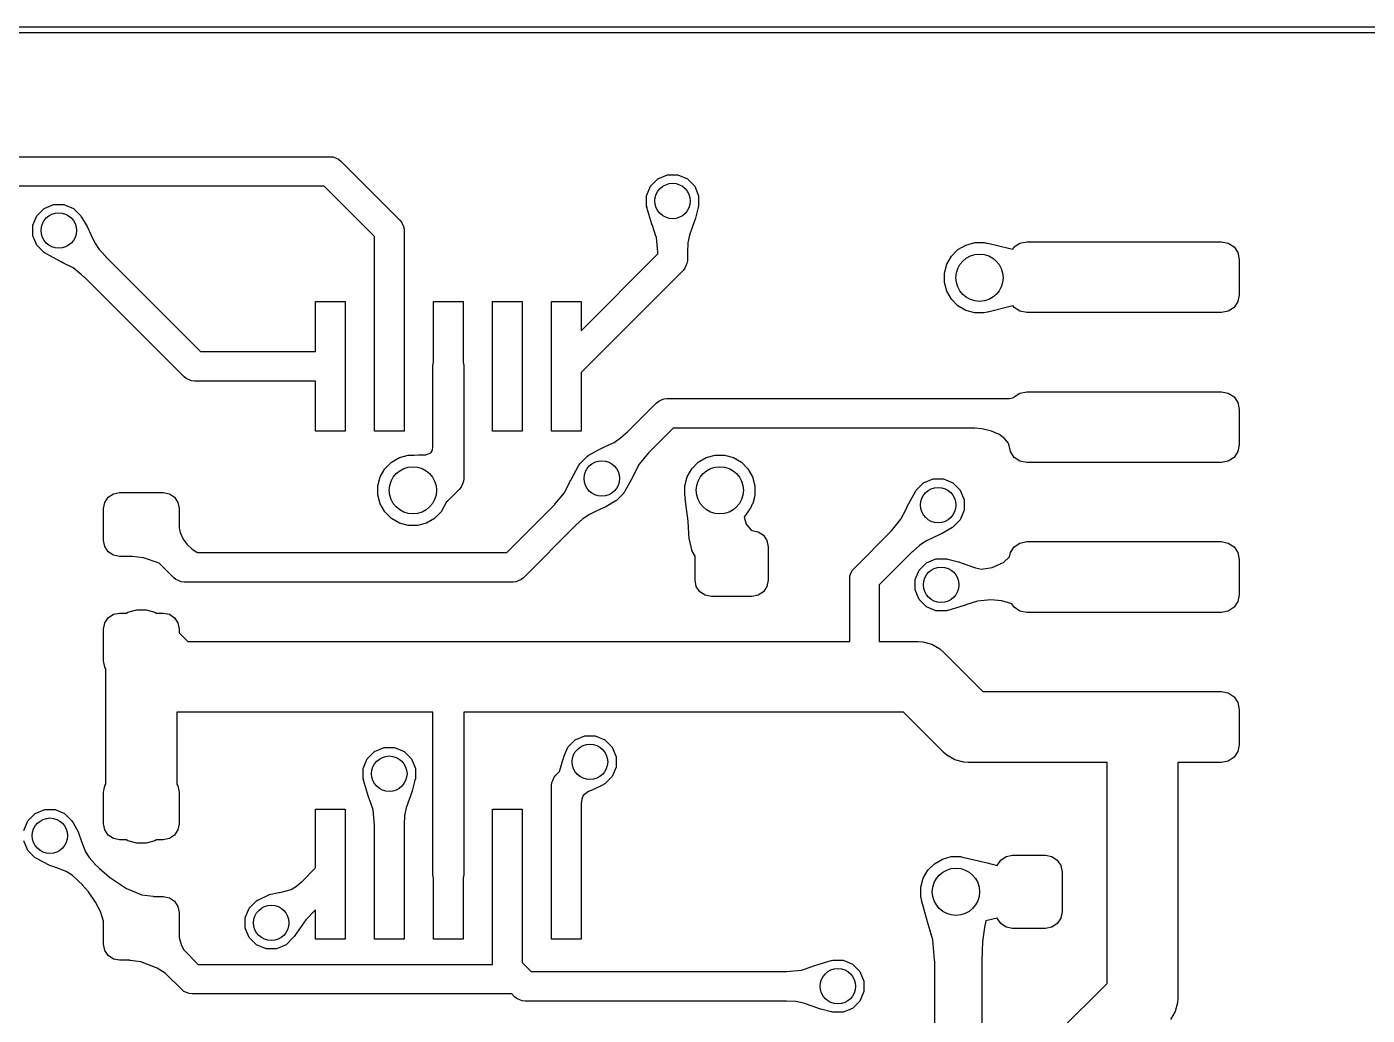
# Model space of a CAD drawing. Extents: x 89 to 178, y -115 to -57.
# Drawn here: x 127.03 to 138.38, y -65.35 to -56.97 of the extents above; entities that cross this region are included whole.
import ezdxf

# ---------------------------------------------------------------- set-up
doc = ezdxf.new("R2010")
doc.units = 0
doc.layers.add('BLACK', color=7, linetype='CONTINUOUS')

msp = doc.modelspace()

# ---------------------------------------------------------------- linework, layer by layer
at = {"layer": 'BLACK', "linetype": 'CONTINUOUS'}
for p, q in [((97.5, -56.975), (169.5, -56.975)), ((169.47582, -57.025), (97.524182, -57.025)), ((99.612667, -58.075), (129.6, -58.075)), ((129.6, -58.075), (129.624386, -58.077402)), ((129.624386, -58.077402), (129.624387, -58.077402)), ((129.624387, -58.077402), (129.629024, -58.079323)), ((129.629024, -58.079323), (129.669446, -58.096066)), ((129.669446, -58.096066), (129.669451, -58.096071)), ((129.669451, -58.096071), (129.688388, -58.111612)), ((129.688388, -58.111612), (130.188389, -58.611612)), ((132.374997, -58.262919), (132.456105, -58.229323)), ((132.456105, -58.229323), (132.543895, -58.229323)), ((132.543895, -58.229323), (132.625003, -58.262919)), ((129.548224, -58.325), (99.613449, -58.325)), ((129.975, -58.751776), (129.548224, -58.325)), ((132.279323, -58.406105), (132.312919, -58.324997)), ((132.312919, -58.324997), (132.374997, -58.262919)), ((132.625003, -58.262919), (132.687081, -58.324997)), ((132.687081, -58.324997), (132.720677, -58.406105)), ((132.279323, -58.493895), (132.279323, -58.406105)), ((132.720677, -58.406105), (132.720677, -58.493895)), ((127.079325, -58.656105), (127.112921, -58.574997)), ((127.112921, -58.574997), (127.174999, -58.512919)), ((127.174999, -58.512919), (127.256107, -58.479323)), ((127.256107, -58.479323), (127.343897, -58.479323)), ((127.343897, -58.479323), (127.425005, -58.512919)), ((127.425005, -58.512919), (127.487083, -58.574997)), ((127.487083, -58.574997), (127.490575, -58.583428)), ((127.490575, -58.583428), (127.493034, -58.585087)), ((127.493034, -58.585087), (127.493348, -58.585588)), ((127.493348, -58.585588), (127.54057, -58.665414)), ((132.283185, -58.50322), (132.279323, -58.493895)), ((132.282869, -58.506093), (132.283185, -58.50322)), ((132.323466, -58.645729), (132.282869, -58.506093)), ((132.717618, -58.505814), (132.694563, -58.595653)), ((132.720677, -58.493895), (132.717184, -58.502327)), ((132.717184, -58.502327), (132.71775, -58.505238)), ((132.71775, -58.505238), (132.717618, -58.505814)), ((127.079325, -58.743895), (127.079325, -58.656105)), ((127.54057, -58.665414), (127.541137, -58.666498)), ((127.541137, -58.666498), (127.572468, -58.734884)), ((130.188389, -58.611612), (130.203934, -58.630554)), ((130.203934, -58.630554), (130.219164, -58.667324)), ((130.219164, -58.667324), (130.222598, -58.675614)), ((130.222598, -58.675614), (130.225, -58.7)), ((130.225, -58.7), (130.225, -59.3)), ((132.32383, -58.646789), (132.323466, -58.645729)), ((132.331993, -58.667303), (132.32383, -58.646789)), ((132.331999, -58.667323), (132.331993, -58.667303)), ((132.332005, -58.667337), (132.331999, -58.667323)), ((132.356404, -58.740254), (132.332005, -58.667337)), ((132.667997, -58.667324), (132.642059, -58.740241)), ((132.694197, -58.596821), (132.667997, -58.667324)), ((132.694563, -58.595653), (132.694197, -58.596821)), ((127.112921, -58.825003), (127.079325, -58.743895)), ((127.572468, -58.734884), (127.605686, -58.804785)), ((127.605686, -58.804785), (127.605691, -58.804792)), ((127.605691, -58.804792), (127.642894, -58.859564)), ((129.975, -59.3), (129.975, -58.751776)), ((132.362466, -58.758371), (132.356404, -58.740254)), ((132.373987, -58.884576), (132.362466, -58.758371)), ((132.629632, -58.80529), (132.625569, -58.884576)), ((132.642055, -58.740254), (132.629632, -58.80529)), ((132.642059, -58.740241), (132.642055, -58.740254)), ((134.985195, -58.822836), (135.060842, -58.802567)), ((135.060842, -58.802567), (135.139158, -58.802567)), ((135.139158, -58.802567), (135.164873, -58.809457)), ((135.164873, -58.809457), (135.169916, -58.808471)), ((135.169916, -58.808471), (135.170249, -58.808544)), ((135.170249, -58.808544), (135.356388, -58.852699)), ((135.393934, -58.838934), (135.442597, -58.806418)), ((135.442597, -58.806418), (135.5, -58.795)), ((135.5, -58.795), (137.15, -58.795)), ((137.15, -58.795), (137.207403, -58.806418)), ((137.207403, -58.806418), (137.256066, -58.838934)), ((127.174999, -58.887081), (127.112921, -58.825003)), ((127.184325, -58.890944), (127.174999, -58.887081)), ((127.186132, -58.893198), (127.184325, -58.890944)), ((127.313579, -58.963231), (127.186132, -58.893198)), ((127.642894, -58.859564), (127.642896, -58.859566)), ((127.642896, -58.859566), (127.642898, -58.859569)), ((127.642898, -58.859569), (127.666942, -58.88621)), ((127.666942, -58.88621), (127.696083, -58.9185)), ((127.696083, -58.9185), (127.696526, -58.919748)), ((127.696526, -58.919748), (128.501779, -59.725)), ((131.725, -59.548224), (132.375, -58.898224)), ((132.374029, -58.885041), (132.373987, -58.884576)), ((132.375, -58.887112), (132.374029, -58.885041)), ((132.375, -58.898224), (132.375, -58.887112)), ((132.625569, -58.884576), (132.625, -58.885772)), ((132.625, -58.885772), (132.625, -58.95)), ((134.822836, -58.985195), (134.861994, -58.917372)), ((134.861994, -58.917372), (134.917372, -58.861994)), ((134.917372, -58.861994), (134.985195, -58.822836)), ((135.356388, -58.852699), (135.380729, -58.858696)), ((135.380729, -58.858696), (135.393934, -58.838934)), ((137.256066, -58.838934), (137.288582, -58.887597)), ((137.288582, -58.887597), (137.3, -58.945)), ((127.314586, -58.963723), (127.313579, -58.963231)), ((127.32036, -58.966209), (127.314586, -58.963723)), ((127.334859, -58.972454), (127.32036, -58.966209)), ((127.334867, -58.972458), (127.334859, -58.972454)), ((127.420798, -59.0153), (127.334867, -58.972458)), ((127.420799, -59.015301), (127.420798, -59.0153)), ((127.420801, -59.015302), (127.420799, -59.015301)), ((127.490214, -59.073102), (127.420801, -59.015302)), ((132.588388, -59.038388), (131.725, -59.901776)), ((132.603933, -59.019447), (132.588388, -59.038388)), ((132.603934, -59.019446), (132.603933, -59.019447)), ((132.618121, -58.985195), (132.603934, -59.019446)), ((132.622598, -58.974387), (132.618121, -58.985195)), ((132.625, -58.95), (132.622598, -58.974386)), ((132.622598, -58.974386), (132.622598, -58.974387)), ((134.802567, -59.060842), (134.822836, -58.985195)), ((137.3, -58.945), (137.3, -59.245)), ((127.518546, -59.096694), (127.490214, -59.073102)), ((127.520698, -59.097472), (127.518546, -59.096694)), ((128.361614, -59.938389), (127.520698, -59.097472)), ((134.802567, -59.139158), (134.802567, -59.060842)), ((134.822836, -59.214805), (134.802567, -59.139158)), ((134.861994, -59.282628), (134.822836, -59.214805)), ((137.3, -59.245), (137.288582, -59.302403)), ((129.475, -59.725), (129.475, -59.3)), ((129.475, -59.3), (129.725, -59.3)), ((129.725, -59.3), (129.725, -60.4)), ((129.975, -60.4), (129.975, -59.3)), ((130.225, -59.3), (130.225, -60.4)), ((130.475, -59.817173), (130.475, -59.3)), ((130.475, -59.3), (130.725, -59.3)), ((130.725, -59.3), (130.725, -59.817173)), ((130.975, -60.4), (130.975, -59.3)), ((130.975, -59.3), (131.225, -59.3)), ((131.225, -59.3), (131.225, -60.4)), ((131.475, -60.4), (131.475, -59.3)), ((131.475, -59.3), (131.725, -59.3)), ((131.725, -59.3), (131.725, -59.548224)), ((134.917372, -59.338006), (134.861994, -59.282628)), ((134.985195, -59.377164), (134.917372, -59.338006)), ((135.060842, -59.397433), (134.985195, -59.377164)), ((135.36968, -59.340666), (135.170435, -59.391214)), ((135.384495, -59.33694), (135.369679, -59.340665)), ((135.369679, -59.340665), (135.36968, -59.340666)), ((135.393934, -59.351066), (135.384495, -59.33694)), ((135.442597, -59.383582), (135.393934, -59.351066)), ((135.5, -59.395), (135.442597, -59.383582)), ((137.207403, -59.383582), (137.15, -59.395)), ((137.256066, -59.351066), (137.207403, -59.383582)), ((137.288582, -59.302403), (137.256066, -59.351066)), ((135.139158, -59.397433), (135.060842, -59.397433)), ((135.165203, -59.390454), (135.139158, -59.397433)), ((135.170435, -59.391214), (135.165203, -59.390454)), ((137.15, -59.395), (135.5, -59.395)), ((128.501779, -59.725), (129.475, -59.725)), ((130.469444, -59.85), (130.471953, -59.82453)), ((130.471953, -59.82453), (130.475, -59.817173)), ((130.725, -59.817173), (130.728047, -59.82453)), ((130.728047, -59.82453), (130.730556, -59.85)), ((128.380555, -59.953933), (128.361614, -59.938389)), ((130.469444, -60.530836), (130.469444, -59.85)), ((130.730556, -59.85), (130.730556, -60.8)), ((131.725, -59.901776), (131.725, -60.4)), ((128.380556, -59.953934), (128.380555, -59.953933)), ((128.425616, -59.972598), (128.380556, -59.953934)), ((128.450002, -59.975), (128.425616, -59.972598)), ((129.475, -59.975), (128.450002, -59.975)), ((129.475, -60.4), (129.475, -59.975)), ((135.442597, -60.076418), (135.5, -60.065)), ((135.5, -60.065), (137.15, -60.065)), ((137.15, -60.065), (137.207403, -60.076418)), ((132.119751, -60.403473), (132.363613, -60.159612)), ((132.363613, -60.159612), (132.382555, -60.144067)), ((132.382555, -60.144067), (132.382556, -60.144066)), ((132.382556, -60.144066), (132.411059, -60.13226)), ((132.411059, -60.13226), (132.427615, -60.125402)), ((132.427615, -60.125402), (132.427616, -60.125402)), ((132.427616, -60.125402), (132.452002, -60.123)), ((132.452002, -60.123), (135.352868, -60.123)), ((135.352868, -60.123), (135.36771, -60.119665)), ((135.36771, -60.119665), (135.390128, -60.114628)), ((135.390128, -60.114628), (135.393934, -60.108934)), ((135.393934, -60.108934), (135.442597, -60.076418)), ((137.207403, -60.076418), (137.256066, -60.108934)), ((137.256066, -60.108934), (137.288582, -60.157597)), ((137.288582, -60.157597), (137.3, -60.215)), ((137.3, -60.215), (137.3, -60.515)), ((129.725, -60.4), (129.475, -60.4)), ((130.225, -60.4), (129.975, -60.4)), ((131.225, -60.4), (130.975, -60.4)), ((131.725, -60.4), (131.475, -60.4)), ((132.05957, -60.457104), (132.118501, -60.403918)), ((132.118501, -60.403918), (132.119751, -60.403473)), ((132.503779, -60.373), (132.297473, -60.579305)), ((135.059029, -60.373), (132.503779, -60.373)), ((135.060743, -60.373881), (135.059029, -60.373)), ((135.119674, -60.378719), (135.060743, -60.373881)), ((135.119675, -60.378719), (135.119674, -60.378719)), ((135.11968, -60.37872), (135.119675, -60.378719)), ((135.202628, -60.39876), (135.11968, -60.37872)), ((135.247936, -60.418712), (135.202628, -60.39876)), ((131.934859, -60.527546), (132.004787, -60.494316)), ((132.004787, -60.494316), (132.05957, -60.457104)), ((135.262128, -60.424962), (135.247936, -60.418712)), ((135.262129, -60.424963), (135.262128, -60.424962)), ((135.262132, -60.424964), (135.262129, -60.424963)), ((135.262133, -60.424965), (135.262132, -60.424964)), ((135.262135, -60.424966), (135.262133, -60.424965)), ((135.3134, -60.462819), (135.262135, -60.424966)), ((135.313401, -60.46282), (135.3134, -60.462819)), ((135.313403, -60.462822), (135.313401, -60.46282)), ((135.341266, -60.497714), (135.313403, -60.462822)), ((135.341268, -60.497717), (135.341266, -60.497714)), ((135.351133, -60.5207), (135.341268, -60.497717)), ((137.3, -60.515), (137.288582, -60.572403)), ((130.117372, -60.661994), (130.185195, -60.622836)), ((130.185195, -60.622836), (130.260842, -60.602567)), ((130.260842, -60.602567), (130.309427, -60.602567)), ((130.309427, -60.602567), (130.350454, -60.600637)), ((130.350454, -60.600637), (130.350881, -60.600625)), ((130.350881, -60.600625), (130.40904, -60.600184)), ((130.40904, -60.600184), (130.450943, -60.583338)), ((130.450943, -60.583338), (130.464631, -60.560024)), ((130.464631, -60.560024), (130.468121, -60.533137)), ((130.468121, -60.533137), (130.469444, -60.530836)), ((131.71292, -60.674998), (131.774998, -60.61292)), ((131.774998, -60.61292), (131.783428, -60.609427)), ((131.783428, -60.609427), (131.785088, -60.606968)), ((131.785088, -60.606968), (131.785571, -60.606664)), ((131.785571, -60.606664), (131.86542, -60.559428)), ((131.86542, -60.559428), (131.866494, -60.558866)), ((131.866494, -60.558866), (131.934859, -60.527546)), ((132.296695, -60.581456), (132.215301, -60.679204)), ((132.297473, -60.579305), (132.296695, -60.581456)), ((132.717378, -60.661994), (132.785201, -60.622836)), ((132.785201, -60.622836), (132.860848, -60.602567)), ((132.860848, -60.602567), (132.939164, -60.602567)), ((132.939164, -60.602567), (133.014811, -60.622836)), ((133.014811, -60.622836), (133.082634, -60.661994)), ((135.361418, -60.572403), (135.351133, -60.5207)), ((135.393934, -60.621066), (135.361418, -60.572403)), ((135.442597, -60.653582), (135.393934, -60.621066)), ((137.256066, -60.621066), (137.207403, -60.653582)), ((137.288582, -60.572403), (137.256066, -60.621066)), ((130.022836, -60.785195), (130.061994, -60.717372)), ((130.061994, -60.717372), (130.117372, -60.661994)), ((131.636762, -60.813591), (131.706802, -60.68613)), ((131.706802, -60.68613), (131.709057, -60.684322)), ((131.709057, -60.684322), (131.71292, -60.674998)), ((132.215301, -60.679204), (132.172459, -60.765135)), ((132.622842, -60.785195), (132.662, -60.717372)), ((132.662, -60.717372), (132.717378, -60.661994)), ((133.082634, -60.661994), (133.138012, -60.717372)), ((133.138012, -60.717372), (133.17717, -60.785195)), ((135.5, -60.665), (135.442597, -60.653582)), ((137.15, -60.665), (135.5, -60.665)), ((137.207403, -60.653582), (137.15, -60.665)), ((130.002567, -60.860842), (130.022836, -60.785195)), ((130.002567, -60.939158), (130.002567, -60.860842)), ((130.728047, -60.82547), (130.708553, -60.872533)), ((130.730556, -60.8), (130.728047, -60.82547)), ((131.584698, -60.920801), (131.627546, -60.834859)), ((131.627546, -60.834859), (131.636283, -60.814571)), ((131.636283, -60.814571), (131.636762, -60.813591)), ((132.163232, -60.786422), (132.093199, -60.91387)), ((132.163724, -60.785415), (132.163232, -60.786422)), ((132.172459, -60.765135), (132.163724, -60.785415)), ((132.602573, -60.860842), (132.622842, -60.785195)), ((132.602573, -60.939158), (132.602573, -60.860842)), ((133.17717, -60.785195), (133.197439, -60.860842)), ((133.197439, -60.860842), (133.197439, -60.939158)), ((134.562919, -60.899997), (134.624997, -60.837919)), ((134.624997, -60.837919), (134.706105, -60.804323)), ((134.706105, -60.804323), (134.793895, -60.804323)), ((134.793895, -60.804323), (134.875003, -60.837919)), ((134.875003, -60.837919), (134.937081, -60.899997)), ((127.690276, -61.003338), (127.719541, -60.959541)), ((127.719541, -60.959541), (127.763338, -60.930276)), ((127.763338, -60.930276), (127.815, -60.92)), ((127.815, -60.92), (128.185, -60.92)), ((128.185, -60.92), (128.236662, -60.930276)), ((128.236662, -60.930276), (128.280459, -60.959541)), ((128.280459, -60.959541), (128.309724, -61.003338)), ((130.022836, -61.014805), (130.002567, -60.939158)), ((130.692317, -60.892317), (130.592317, -60.992317)), ((130.708553, -60.872533), (130.692317, -60.892317)), ((131.503305, -61.018546), (131.584698, -60.920801)), ((132.087082, -60.925004), (132.025004, -60.987082)), ((132.090945, -60.915675), (132.087082, -60.925004)), ((132.093199, -60.91387), (132.090945, -60.915675)), ((132.608913, -60.962823), (132.602573, -60.939158)), ((132.607142, -60.969318), (132.608913, -60.962823)), ((132.618209, -61.056372), (132.607142, -60.969318)), ((133.190595, -60.970806), (133.178802, -61.010514)), ((133.197439, -60.939158), (133.190165, -60.966304)), ((133.190165, -60.966304), (133.19085, -60.969779)), ((133.19085, -60.969779), (133.190595, -60.970806)), ((134.486761, -61.03859), (134.556801, -60.911129)), ((134.556801, -60.911129), (134.559056, -60.909321)), ((134.559056, -60.909321), (134.562919, -60.899997)), ((134.937081, -60.899997), (134.970677, -60.981105)), ((127.68, -61.055), (127.690276, -61.003338)), ((127.68, -61.325), (127.68, -61.055)), ((128.309724, -61.003338), (128.32, -61.055)), ((128.32, -61.055), (128.32, -61.218889)), ((130.061994, -61.082628), (130.022836, -61.014805)), ((130.117372, -61.138006), (130.061994, -61.082628)), ((130.538006, -61.082628), (130.482628, -61.138006)), ((130.577164, -61.014805), (130.538006, -61.082628)), ((130.580616, -61.001919), (130.577164, -61.014805)), ((130.592317, -60.992317), (130.580616, -61.001919)), ((131.096226, -61.427), (131.502525, -61.0207)), ((131.502525, -61.0207), (131.503305, -61.018546)), ((131.865116, -61.072467), (131.795214, -61.105685)), ((131.933502, -61.041136), (131.865116, -61.072467)), ((131.934586, -61.040569), (131.933502, -61.041136)), ((132.014412, -60.993347), (131.934586, -61.040569)), ((132.014913, -60.993033), (132.014412, -60.993347)), ((132.01657, -60.990575), (132.014913, -60.993033)), ((132.025004, -60.987082), (132.01657, -60.990575)), ((132.631473, -61.160712), (132.618209, -61.056372)), ((133.155521, -61.057944), (133.106321, -61.127875)), ((133.156453, -61.056372), (133.155521, -61.057944)), ((133.175204, -61.018208), (133.156453, -61.056372)), ((133.17717, -61.014805), (133.175204, -61.018208)), ((133.177521, -61.013494), (133.17717, -61.014805)), ((133.178087, -61.012343), (133.177521, -61.013494)), ((133.178802, -61.010514), (133.178087, -61.012343)), ((134.434697, -61.1458), (134.477545, -61.059858)), ((134.477545, -61.059858), (134.486282, -61.03957)), ((134.486282, -61.03957), (134.486761, -61.03859)), ((134.970677, -61.068895), (134.937081, -61.150003)), ((134.970677, -60.981105), (134.970677, -61.068895)), ((130.185195, -61.177164), (130.117372, -61.138006)), ((130.260842, -61.197433), (130.185195, -61.177164)), ((130.339158, -61.197433), (130.260842, -61.197433)), ((130.414805, -61.177164), (130.339158, -61.197433)), ((130.482628, -61.138006), (130.414805, -61.177164)), ((131.680252, -61.196525), (131.23639, -61.640388)), ((131.6815, -61.196082), (131.680252, -61.196525)), ((131.740436, -61.142893), (131.6815, -61.196082)), ((131.795207, -61.10569), (131.740436, -61.142893)), ((131.795214, -61.105685), (131.795207, -61.10569)), ((132.634366, -61.214996), (132.631473, -61.160712)), ((133.106321, -61.127875), (133.122578, -61.187895)), ((133.122578, -61.187895), (133.165228, -61.237774)), ((134.353304, -61.243545), (134.434697, -61.1458)), ((134.937081, -61.150003), (134.875003, -61.212081)), ((128.32, -61.218889), (128.328755, -61.256259)), ((128.328755, -61.256259), (128.354738, -61.312783)), ((128.354738, -61.312783), (128.388939, -61.359801)), ((132.641632, -61.314592), (132.634366, -61.214996)), ((132.641912, -61.316414), (132.641632, -61.314592)), ((133.165228, -61.237774), (133.169901, -61.24)), ((133.169901, -61.24), (133.17, -61.24)), ((133.17, -61.24), (133.223576, -61.250657)), ((133.223576, -61.250657), (133.268995, -61.281005)), ((133.268995, -61.281005), (133.299343, -61.326424)), ((134.036612, -61.561612), (134.352524, -61.245698)), ((134.352524, -61.245698), (134.353304, -61.243545)), ((134.715115, -61.297466), (134.645213, -61.330684)), ((134.783501, -61.266135), (134.715115, -61.297466)), ((134.784585, -61.265568), (134.783501, -61.266135)), ((134.864411, -61.218346), (134.784585, -61.265568)), ((134.864912, -61.218032), (134.864411, -61.218346)), ((134.866569, -61.215574), (134.864912, -61.218032)), ((134.875003, -61.212081), (134.866569, -61.215574)), ((127.690276, -61.376662), (127.68, -61.325)), ((127.719541, -61.420459), (127.690276, -61.376662)), ((127.763338, -61.449724), (127.719541, -61.420459)), ((128.388939, -61.359801), (128.388943, -61.359805)), ((128.388943, -61.359805), (128.431352, -61.399725)), ((128.431352, -61.399725), (128.431354, -61.399726)), ((128.431354, -61.399726), (128.431356, -61.399728)), ((128.431356, -61.399728), (128.46887, -61.423553)), ((128.46887, -61.423553), (128.471291, -61.427)), ((128.471291, -61.427), (131.096226, -61.427)), ((132.662997, -61.405556), (132.641912, -61.316414)), ((132.664084, -61.408414), (132.662997, -61.405556)), ((132.69, -61.456495), (132.664084, -61.408414)), ((133.299343, -61.326424), (133.31, -61.38)), ((133.31, -61.38), (133.31, -61.66)), ((134.530252, -61.421524), (134.25, -61.701776)), ((134.531499, -61.421081), (134.530252, -61.421524)), ((134.590435, -61.367892), (134.531499, -61.421081)), ((134.645206, -61.330689), (134.590435, -61.367892)), ((134.645213, -61.330684), (134.645206, -61.330689)), ((135.354222, -61.463772), (135.361418, -61.427597)), ((135.361418, -61.427597), (135.393934, -61.378934)), ((135.393934, -61.378934), (135.442597, -61.346418)), ((135.442597, -61.346418), (135.5, -61.335)), ((135.5, -61.335), (137.15, -61.335)), ((137.15, -61.335), (137.207403, -61.346418)), ((137.207403, -61.346418), (137.256066, -61.378934)), ((137.256066, -61.378934), (137.288582, -61.427597)), ((137.288582, -61.427597), (137.3, -61.485)), ((127.815, -61.46), (127.763338, -61.449724)), ((127.919528, -61.46), (127.815, -61.46)), ((127.922384, -61.46156), (127.919528, -61.46)), ((128.017145, -61.47176), (127.922384, -61.46156)), ((128.151242, -61.518018), (128.017145, -61.47176)), ((128.273611, -61.640388), (128.151242, -61.518018)), ((132.69, -61.66), (132.69, -61.456495)), ((134.587919, -61.574997), (134.649997, -61.512919)), ((134.649997, -61.512919), (134.731105, -61.479323)), ((134.731105, -61.479323), (134.818895, -61.479323)), ((134.818895, -61.479323), (134.827325, -61.482815)), ((134.827325, -61.482815), (134.830238, -61.482249)), ((134.830238, -61.482249), (134.830791, -61.482375)), ((134.830791, -61.482375), (134.920672, -61.50544)), ((134.920672, -61.50544), (134.921805, -61.505795)), ((134.921805, -61.505795), (134.992303, -61.531993)), ((134.992303, -61.531993), (135.065248, -61.557943)), ((135.205778, -61.55315), (135.303161, -61.51125)), ((135.303161, -61.51125), (135.354222, -61.463772)), ((137.3, -61.485), (137.3, -61.785)), ((128.292553, -61.655933), (128.273611, -61.640388)), ((131.23639, -61.640388), (131.217453, -61.655928)), ((134, -61.65), (134.002402, -61.625614)), ((134, -62.18), (134, -61.65)), ((134.002402, -61.625614), (134.021066, -61.580554)), ((134.021066, -61.580554), (134.021071, -61.580548)), ((134.021071, -61.580548), (134.036612, -61.561612)), ((134.554323, -61.656105), (134.587919, -61.574997)), ((135.065248, -61.557943), (135.065252, -61.557943)), ((135.065252, -61.557943), (135.065253, -61.557944)), ((135.065253, -61.557944), (135.116861, -61.567801)), ((135.116861, -61.567801), (135.205773, -61.553151)), ((135.205773, -61.553151), (135.205774, -61.55315)), ((135.205774, -61.55315), (135.205778, -61.55315)), ((128.292554, -61.655934), (128.292553, -61.655933)), ((128.318949, -61.666866), (128.292554, -61.655934)), ((128.337613, -61.674598), (128.318949, -61.666866)), ((128.337614, -61.674598), (128.337613, -61.674598)), ((128.362, -61.677), (128.337614, -61.674598)), ((131.148002, -61.677), (128.362, -61.677)), ((131.172388, -61.674598), (131.148002, -61.677)), ((131.172389, -61.674598), (131.172388, -61.674598)), ((131.186603, -61.66871), (131.172389, -61.674598)), ((131.217448, -61.655934), (131.186603, -61.66871)), ((131.217453, -61.655928), (131.217448, -61.655934)), ((132.700657, -61.713576), (132.69, -61.66)), ((132.731005, -61.758995), (132.700657, -61.713576)), ((132.776424, -61.789343), (132.731005, -61.758995)), ((133.268995, -61.758995), (133.223576, -61.789343)), ((133.299343, -61.713576), (133.268995, -61.758995)), ((133.31, -61.66), (133.299343, -61.713576)), ((134.25, -61.701776), (134.25, -62.18)), ((134.554323, -61.743895), (134.554323, -61.656105)), ((134.587919, -61.825003), (134.554323, -61.743895)), ((132.83, -61.8), (132.776424, -61.789343)), ((133.17, -61.8), (132.83, -61.8)), ((133.223576, -61.789343), (133.17, -61.8)), ((134.649997, -61.887081), (134.587919, -61.825003)), ((134.97073, -61.876532), (134.831093, -61.91713)), ((134.971789, -61.876168), (134.97073, -61.876532)), ((134.992293, -61.868009), (134.971789, -61.876168)), ((134.992336, -61.867993), (134.992293, -61.868009)), ((135.083366, -61.837534), (134.992336, -61.867993)), ((135.197061, -61.827154), (135.083366, -61.837534)), ((135.287553, -61.835491), (135.197061, -61.827154)), ((135.287559, -61.835492), (135.287553, -61.835491)), ((135.374563, -61.862076), (135.287559, -61.835492)), ((135.393934, -61.891066), (135.374563, -61.862076)), ((137.288582, -61.842403), (137.256066, -61.891066)), ((137.3, -61.785), (137.288582, -61.842403)), ((127.690276, -62.023338), (127.719541, -61.979541)), ((127.719541, -61.979541), (127.763338, -61.950276)), ((127.763338, -61.950276), (127.815, -61.94)), ((127.815, -61.94), (127.872787, -61.94)), ((127.872787, -61.94), (127.885195, -61.932836)), ((127.885195, -61.932836), (127.960842, -61.912567)), ((127.960842, -61.912567), (128.039158, -61.912567)), ((128.039158, -61.912567), (128.114805, -61.932836)), ((128.114805, -61.932836), (128.127213, -61.94)), ((128.127213, -61.94), (128.185, -61.94)), ((128.185, -61.94), (128.236662, -61.950276)), ((128.236662, -61.950276), (128.280459, -61.979541)), ((128.280459, -61.979541), (128.309724, -62.023338)), ((134.731105, -61.920677), (134.649997, -61.887081)), ((134.818895, -61.920677), (134.731105, -61.920677)), ((134.828222, -61.916813), (134.818895, -61.920677)), ((134.831093, -61.91713), (134.828222, -61.916813)), ((135.442597, -61.923582), (135.393934, -61.891066)), ((135.5, -61.935), (135.442597, -61.923582)), ((137.15, -61.935), (135.5, -61.935)), ((137.207403, -61.923582), (137.15, -61.935)), ((137.256066, -61.891066), (137.207403, -61.923582)), ((127.68, -62.075), (127.690276, -62.023338)), ((127.68, -62.345), (127.68, -62.075)), ((128.309724, -62.023338), (128.32, -62.075)), ((128.32, -62.075), (128.32, -62.105736)), ((128.32, -62.105736), (128.394264, -62.18)), ((128.394264, -62.18), (130.82, -62.18)), ((130.82, -62.18), (133, -62.18)), ((133, -62.18), (134, -62.18)), ((134.25, -62.18), (134.58, -62.18)), ((134.58, -62.18), (134.619158, -62.182567)), ((134.619158, -62.182567), (134.694805, -62.202836)), ((134.694805, -62.202836), (134.762628, -62.241994)), ((134.762628, -62.241994), (134.792132, -62.267868)), ((134.792132, -62.267868), (135.129264, -62.605)), ((127.690276, -62.396662), (127.68, -62.345)), ((127.7, -62.411214), (127.690276, -62.396662)), ((127.7, -63.388785), (127.7, -62.411214)), ((135.129264, -62.605), (136.325, -62.605)), ((136.325, -62.605), (137.15, -62.605)), ((137.15, -62.605), (137.207403, -62.616418)), ((137.207403, -62.616418), (137.256066, -62.648934)), ((137.256066, -62.648934), (137.288582, -62.697597)), ((130.469444, -62.78), (128.3, -62.78)), ((128.3, -62.78), (128.3, -63.388785)), ((130.469444, -64.15), (130.469444, -62.78)), ((130.82, -62.78), (130.730556, -62.78)), ((130.730556, -62.78), (130.730556, -64.15)), ((133, -62.78), (130.82, -62.78)), ((134.125, -62.78), (133, -62.78)), ((134.455736, -62.78), (134.125, -62.78)), ((134.787868, -63.112132), (134.455736, -62.78)), ((137.288582, -62.697597), (137.3, -62.755)), ((137.3, -62.755), (137.3, -63.055)), ((131.612915, -63.074997), (131.674993, -63.012919)), ((131.674993, -63.012919), (131.756101, -62.979323)), ((131.756101, -62.979323), (131.843891, -62.979323)), ((131.843891, -62.979323), (131.924999, -63.012919)), ((131.924999, -63.012919), (131.987077, -63.074997)), ((129.912919, -63.174997), (129.974997, -63.112919)), ((129.974997, -63.112919), (130.056105, -63.079323)), ((130.056105, -63.079323), (130.143895, -63.079323)), ((130.143895, -63.079323), (130.225003, -63.112919)), ((130.225003, -63.112919), (130.287081, -63.174997)), ((131.579319, -63.156105), (131.612915, -63.074997)), ((131.987077, -63.074997), (132.020673, -63.156105)), ((134.792868, -63.117132), (134.787868, -63.112132)), ((134.822372, -63.143006), (134.792868, -63.117132)), ((137.288582, -63.112403), (137.256066, -63.161066)), ((137.3, -63.055), (137.288582, -63.112403)), ((129.879323, -63.256105), (129.912919, -63.174997)), ((130.287081, -63.174997), (130.320677, -63.256105)), ((131.541994, -63.281225), (131.576287, -63.166267)), ((131.576287, -63.166267), (131.579319, -63.162538)), ((131.579319, -63.162538), (131.579319, -63.156105)), ((132.020673, -63.243895), (131.987077, -63.325003)), ((132.020673, -63.156105), (132.020673, -63.243895)), ((134.890195, -63.182164), (134.822372, -63.143006)), ((134.965842, -63.202433), (134.890195, -63.182164)), ((135.005, -63.205), (134.965842, -63.202433)), ((135.5, -63.205), (135.005, -63.205)), ((136.18, -63.205), (135.5, -63.205)), ((136.18, -64.3), (136.18, -63.205)), ((137.15, -63.205), (136.78, -63.205)), ((136.78, -63.205), (136.78, -64.3)), ((137.207403, -63.193582), (137.15, -63.205)), ((137.256066, -63.161066), (137.207403, -63.193582)), ((129.879323, -63.343895), (129.879323, -63.256105)), ((129.883185, -63.35322), (129.879323, -63.343895)), ((129.882869, -63.356093), (129.883185, -63.35322)), ((129.923466, -63.495729), (129.882869, -63.356093)), ((130.317618, -63.355814), (130.294563, -63.445653)), ((130.320677, -63.343895), (130.317184, -63.352327)), ((130.317184, -63.352327), (130.31775, -63.355238)), ((130.31775, -63.355238), (130.317618, -63.355814)), ((130.320677, -63.256105), (130.320677, -63.343895)), ((131.480552, -63.368006), (131.484931, -63.357433)), ((131.484931, -63.357433), (131.496066, -63.33055)), ((131.496066, -63.33055), (131.496071, -63.330544)), ((131.496071, -63.330544), (131.511612, -63.311608)), ((131.511612, -63.311608), (131.541994, -63.281225)), ((131.987077, -63.325003), (131.924999, -63.387081)), ((127.68, -63.455), (127.690276, -63.403338)), ((127.68, -63.725), (127.68, -63.455)), ((127.690276, -63.403338), (127.7, -63.388785)), ((128.3, -63.388785), (128.309724, -63.403338)), ((128.309724, -63.403338), (128.32, -63.455)), ((128.32, -63.455), (128.32, -63.725)), ((130.294197, -63.446821), (130.267997, -63.517324)), ((130.294563, -63.445653), (130.294197, -63.446821)), ((131.475, -63.399996), (131.477402, -63.37561)), ((131.475, -63.6), (131.475, -63.399996)), ((131.477402, -63.37561), (131.480552, -63.368006)), ((131.787817, -63.450674), (131.743617, -63.485043)), ((131.824815, -63.435616), (131.787817, -63.450674)), ((131.825507, -63.435307), (131.824815, -63.435616)), ((131.912941, -63.392925), (131.825507, -63.435307)), ((131.914314, -63.392141), (131.912941, -63.392925)), ((131.914904, -63.391262), (131.914314, -63.392141)), ((131.924999, -63.387081), (131.914904, -63.391262)), ((129.92383, -63.496789), (129.923466, -63.495729)), ((129.931993, -63.517303), (129.92383, -63.496789)), ((129.931999, -63.517323), (129.931993, -63.517303)), ((129.932005, -63.517337), (129.931999, -63.517323)), ((129.956404, -63.590254), (129.932005, -63.517337)), ((130.267997, -63.517324), (130.242059, -63.590241)), ((131.726099, -63.552356), (131.725, -63.554381)), ((131.725, -63.554381), (131.725, -63.6)), ((131.729826, -63.516798), (131.726099, -63.552356)), ((131.743614, -63.485046), (131.729826, -63.516798)), ((131.743617, -63.485043), (131.743614, -63.485046)), ((127.037919, -63.699997), (127.099997, -63.637919)), ((127.099997, -63.637919), (127.181105, -63.604323)), ((127.181105, -63.604323), (127.268895, -63.604323)), ((127.268895, -63.604323), (127.350003, -63.637919)), ((127.350003, -63.637919), (127.412081, -63.699997)), ((129.475, -64.098223), (129.475, -63.6)), ((129.475, -63.6), (129.725, -63.6)), ((129.725, -63.6), (129.725, -64.7)), ((129.962466, -63.608371), (129.956404, -63.590254)), ((129.973987, -63.734576), (129.962466, -63.608371)), ((130.229632, -63.65529), (130.225569, -63.734576)), ((130.242055, -63.590254), (130.229632, -63.65529)), ((130.242059, -63.590241), (130.242055, -63.590254)), ((130.975, -64.7), (130.975, -63.6)), ((130.975, -63.6), (131.225, -63.6)), ((131.225, -63.6), (131.225, -64.15)), ((131.475, -64.7), (131.475, -63.6)), ((131.725, -63.6), (131.725, -64.7)), ((127.004323, -63.781105), (127.037919, -63.699997)), ((127.412081, -63.699997), (127.415812, -63.709005)), ((127.415812, -63.709005), (127.417721, -63.710293)), ((127.417721, -63.710293), (127.418208, -63.711097)), ((127.418208, -63.711097), (127.466157, -63.797972)), ((127.466157, -63.797972), (127.466949, -63.799737)), ((127.466949, -63.799737), (127.493566, -63.875271)), ((127.690276, -63.776662), (127.68, -63.725)), ((127.719541, -63.820459), (127.690276, -63.776662)), ((128.309724, -63.776662), (128.280459, -63.820459)), ((128.32, -63.725), (128.309724, -63.776662)), ((129.974029, -63.735041), (129.973987, -63.734576)), ((129.975, -63.737112), (129.974029, -63.735041)), ((129.975, -64.7), (129.975, -63.737112)), ((130.225569, -63.734576), (130.225, -63.735772)), ((130.225, -63.735772), (130.225, -64.7)), ((127.037919, -63.950003), (127.004323, -63.868895)), ((127.493566, -63.875271), (127.526374, -63.960722)), ((127.763338, -63.849724), (127.719541, -63.820459)), ((127.815, -63.86), (127.763338, -63.849724)), ((127.872787, -63.86), (127.815, -63.86)), ((127.885195, -63.867164), (127.872787, -63.86)), ((127.960842, -63.887433), (127.885195, -63.867164)), ((128.039158, -63.887433), (127.960842, -63.887433)), ((128.114805, -63.867164), (128.039158, -63.887433)), ((128.127213, -63.86), (128.114805, -63.867164)), ((128.185, -63.86), (128.127213, -63.86)), ((128.236662, -63.849724), (128.185, -63.86)), ((128.280459, -63.820459), (128.236662, -63.849724)), ((127.099997, -64.012081), (127.037919, -63.950003)), ((127.109942, -64.0162), (127.099997, -64.012081)), ((127.11152, -64.018081), (127.109942, -64.0162)), ((127.223211, -64.076247), (127.11152, -64.018081)), ((127.526374, -63.960722), (127.558768, -64.010781)), ((127.558768, -64.010781), (127.558777, -64.010792)), ((127.558777, -64.010792), (127.603528, -64.061185)), ((134.717372, -64.061994), (134.785195, -64.022836)), ((134.785195, -64.022836), (134.860842, -64.002567)), ((134.860842, -64.002567), (134.939158, -64.002567)), ((134.939158, -64.002567), (134.965064, -64.009508)), ((134.965064, -64.009508), (134.969897, -64.008563)), ((134.969897, -64.008563), (134.970352, -64.008665)), ((134.970352, -64.008665), (135.163639, -64.056085)), ((135.250657, -64.076424), (135.281005, -64.031005)), ((135.281005, -64.031005), (135.326424, -64.000657)), ((135.326424, -64.000657), (135.38, -63.99)), ((135.38, -63.99), (135.66, -63.99)), ((135.66, -63.99), (135.713576, -64.000657)), ((135.713576, -64.000657), (135.758995, -64.031005)), ((135.758995, -64.031005), (135.789343, -64.076424)), ((127.224953, -64.076982), (127.223211, -64.076247)), ((127.275262, -64.093563), (127.224953, -64.076982)), ((127.27528, -64.093569), (127.275262, -64.093563)), ((127.363553, -64.127891), (127.27528, -64.093569)), ((127.363556, -64.127893), (127.363553, -64.127891)), ((127.412391, -64.160004), (127.363556, -64.127893)), ((127.603528, -64.061185), (127.604016, -64.062594)), ((127.604016, -64.062594), (127.641998, -64.100576)), ((127.641998, -64.100576), (127.64354, -64.10116)), ((127.64354, -64.10116), (127.72967, -64.177263)), ((129.358321, -64.214901), (129.475, -64.098223)), ((130.471953, -64.17547), (130.469444, -64.15)), ((130.730556, -64.15), (130.728047, -64.17547)), ((131.225, -64.15), (131.225, -64.898224)), ((134.622836, -64.185195), (134.661994, -64.117372)), ((134.661994, -64.117372), (134.717372, -64.061994)), ((135.163639, -64.056085), (135.163766, -64.056117)), ((135.163766, -64.056117), (135.250269, -64.078373)), ((135.250269, -64.078373), (135.250657, -64.076424)), ((135.789343, -64.076424), (135.8, -64.13)), ((135.8, -64.13), (135.8, -64.47)), ((127.412395, -64.160007), (127.412391, -64.160004)), ((127.461185, -64.203501), (127.412394, -64.160007)), ((127.412394, -64.160007), (127.412395, -64.160007)), ((127.462629, -64.204051), (127.461185, -64.203501)), ((127.500622, -64.242043), (127.462629, -64.204051)), ((127.501133, -64.243539), (127.500622, -64.242043)), ((127.552042, -64.301362), (127.501133, -64.243539)), ((127.72967, -64.177263), (127.874987, -64.273588)), ((129.268963, -64.279694), (129.31423, -64.252386)), ((129.31423, -64.252386), (129.356708, -64.215442)), ((129.356708, -64.215442), (129.358321, -64.214901)), ((130.475, -64.182826), (130.471953, -64.17547)), ((130.475, -64.7), (130.475, -64.182826)), ((130.728047, -64.17547), (130.725, -64.182826)), ((130.725, -64.182826), (130.725, -64.7)), ((134.602567, -64.260842), (134.622836, -64.185195)), ((134.602567, -64.339158), (134.602567, -64.260842)), ((127.612191, -64.388525), (127.552042, -64.301362)), ((127.874987, -64.273588), (128.00453, -64.326581)), ((128.00453, -64.326581), (128.09834, -64.338117)), ((128.09834, -64.338117), (128.101666, -64.34)), ((128.101666, -64.34), (128.185, -64.34)), ((128.185, -64.34), (128.236662, -64.350276)), ((128.236662, -64.350276), (128.280459, -64.379541)), ((128.280459, -64.379541), (128.309724, -64.423338)), ((128.912919, -64.438509), (128.974997, -64.376431)), ((128.974997, -64.376431), (128.984917, -64.372321)), ((128.984917, -64.372321), (128.985619, -64.371282)), ((128.985619, -64.371282), (128.986892, -64.37055)), ((128.986892, -64.37055), (129.079729, -64.324651)), ((129.079729, -64.324651), (129.082542, -64.323683)), ((129.082542, -64.323683), (129.165551, -64.306533)), ((129.165551, -64.306533), (129.166187, -64.306421)), ((129.166187, -64.306421), (129.183546, -64.303862)), ((129.183546, -64.303862), (129.268963, -64.279694)), ((134.609656, -64.365615), (134.602567, -64.339158)), ((134.609013, -64.370567), (134.609656, -64.365615)), ((134.658618, -64.55438), (134.609013, -64.370567)), ((136.18, -65.075736), (136.18, -64.3)), ((136.78, -64.3), (136.78, -65.2)), ((127.652184, -64.466332), (127.612191, -64.388525)), ((127.678859, -64.548056), (127.652184, -64.466332)), ((128.309724, -64.423338), (128.32, -64.475)), ((128.32, -64.475), (128.32, -64.686051)), ((128.879323, -64.519617), (128.912919, -64.438509)), ((129.475, -64.453232), (129.393956, -64.538465)), ((129.475, -64.7), (129.475, -64.453232)), ((135.8, -64.47), (135.789343, -64.523576)), ((127.678859, -64.54806), (127.678859, -64.548056)), ((127.68, -64.557207), (127.678859, -64.54806)), ((127.68, -64.745), (127.68, -64.557207)), ((128.879323, -64.607407), (128.879323, -64.519617)), ((128.912919, -64.688515), (128.879323, -64.607407)), ((129.393956, -64.538465), (129.29364, -64.679306)), ((134.65886, -64.555161), (134.658618, -64.55438)), ((134.668392, -64.582377), (134.65886, -64.555161)), ((134.705215, -64.707447), (134.668392, -64.582377)), ((135.141693, -64.601418), (135.125212, -64.719611)), ((135.141696, -64.6014), (135.141693, -64.601418)), ((135.15373, -64.546344), (135.141696, -64.6014)), ((135.163653, -64.54391), (135.15373, -64.546344)), ((135.163694, -64.543901), (135.163653, -64.54391)), ((135.250589, -64.523235), (135.163694, -64.543901)), ((135.250657, -64.523576), (135.250589, -64.523235)), ((135.281005, -64.568995), (135.250657, -64.523576)), ((135.326424, -64.599343), (135.281005, -64.568995)), ((135.38, -64.61), (135.326424, -64.599343)), ((135.713576, -64.599343), (135.66, -64.61)), ((135.758995, -64.568995), (135.713576, -64.599343)), ((135.789343, -64.523576), (135.758995, -64.568995)), ((128.32, -64.686051), (128.336391, -64.747232)), ((128.974997, -64.750593), (128.912919, -64.688515)), ((129.287081, -64.688515), (129.225003, -64.750593)), ((129.289935, -64.681624), (129.287081, -64.688515)), ((129.29364, -64.679306), (129.289935, -64.681624)), ((129.725, -64.7), (129.475, -64.7)), ((130.225, -64.7), (129.975, -64.7)), ((130.725, -64.7), (130.475, -64.7)), ((130.975, -64.915012), (130.975, -64.7)), ((131.725, -64.7), (131.475, -64.7)), ((134.718684, -64.87761), (134.705215, -64.707447)), ((135.125212, -64.719611), (135.120339, -64.882885)), ((135.66, -64.61), (135.38, -64.61)), ((127.690276, -64.796662), (127.68, -64.745)), ((127.719541, -64.840459), (127.690276, -64.796662)), ((128.336391, -64.747232), (128.336392, -64.747235)), ((128.336392, -64.747235), (128.336394, -64.747241)), ((128.336394, -64.747241), (128.35549, -64.788714)), ((128.35549, -64.788714), (128.481788, -64.915012)), ((129.056105, -64.784189), (128.974997, -64.750593)), ((129.143895, -64.784189), (129.056105, -64.784189)), ((129.225003, -64.750593), (129.143895, -64.784189)), ((127.763338, -64.869724), (127.719541, -64.840459)), ((127.815, -64.88), (127.763338, -64.869724)), ((127.902141, -64.88), (127.815, -64.88)), ((127.905388, -64.881828), (127.902141, -64.88)), ((127.994754, -64.892614), (127.905388, -64.881828)), ((128.133869, -64.94735), (127.994754, -64.892614)), ((128.202612, -64.989388), (128.133869, -64.94735)), ((128.481788, -64.915012), (130.975, -64.915012)), ((131.225, -64.898224), (131.2784, -64.951624)), ((133.591628, -64.962466), (133.682696, -64.931994)), ((133.682696, -64.931994), (133.703215, -64.923827)), ((133.703215, -64.923827), (133.704263, -64.923467)), ((133.704263, -64.923467), (133.843907, -64.882869)), ((133.843907, -64.882869), (133.846779, -64.883185)), ((133.846779, -64.883185), (133.856105, -64.879323)), ((133.856105, -64.879323), (133.943895, -64.879323)), ((133.943895, -64.879323), (134.025003, -64.912919)), ((134.025003, -64.912919), (134.087081, -64.974997)), ((134.719147, -64.883459), (134.718684, -64.87761)), ((134.72, -64.885307), (134.719147, -64.883459)), ((134.72, -65.504949), (134.72, -64.885307)), ((135.120339, -64.882885), (135.12, -64.883638)), ((135.12, -64.883638), (135.12, -65.504949)), ((128.341624, -65.1284), (128.202612, -64.989388)), ((131.2784, -64.951624), (131.301776, -64.975)), ((131.301776, -64.975), (133.462887, -64.975)), ((133.462887, -64.975), (133.464958, -64.974029)), ((133.464958, -64.974029), (133.591628, -64.962466)), ((134.087081, -64.974997), (134.120677, -65.056105)), ((134.120677, -65.056105), (134.120677, -65.143895)), ((128.360566, -65.143946), (128.341624, -65.1284)), ((128.405625, -65.16261), (128.360566, -65.143946)), ((128.405626, -65.16261), (128.405625, -65.16261)), ((128.430012, -65.165012), (128.405626, -65.16261)), ((131.138236, -65.165012), (128.430012, -65.165012)), ((131.161612, -65.188388), (131.138236, -65.165012)), ((134.120677, -65.143895), (134.087081, -65.225003)), ((135.765736, -65.49), (136.18, -65.075736)), ((131.180548, -65.203928), (131.161612, -65.188388)), ((131.180554, -65.203934), (131.180548, -65.203928)), ((131.212415, -65.217131), (131.180554, -65.203934)), ((131.225613, -65.222598), (131.212415, -65.217131)), ((131.225614, -65.222598), (131.225613, -65.222598)), ((131.25, -65.225), (131.225614, -65.222598)), ((133.46423, -65.225), (131.25, -65.225)), ((133.465424, -65.225568), (133.46423, -65.225)), ((133.544708, -65.229632), (133.465424, -65.225568)), ((133.609744, -65.242055), (133.544708, -65.229632)), ((133.609748, -65.242056), (133.609744, -65.242055)), ((133.609752, -65.242057), (133.609748, -65.242056)), ((133.625283, -65.247581), (133.609752, -65.242057)), ((133.682674, -65.267997), (133.625283, -65.247581)), ((133.753177, -65.294197), (133.682674, -65.267997)), ((134.025003, -65.287081), (133.943895, -65.320677)), ((134.087081, -65.225003), (134.025003, -65.287081)), ((136.777433, -65.239158), (136.757164, -65.314805)), ((136.78, -65.2), (136.777433, -65.239158)), ((133.754345, -65.294563), (133.753177, -65.294197)), ((133.844185, -65.317618), (133.754345, -65.294563)), ((133.844761, -65.31775), (133.844185, -65.317618)), ((133.847672, -65.317183), (133.844761, -65.31775)), ((133.856105, -65.320677), (133.847672, -65.317183)), ((133.943895, -65.320677), (133.856105, -65.320677)), ((136.757164, -65.314805), (136.718006, -65.382628))]:
    msp.add_line(p, q, dxfattribs=at)
at = {"layer": 'BLACK'}
for centre, radius in [((132.5, -58.45), 0.15), ((127.300002, -58.7), 0.15), ((135.1, -59.1), 0.2), ((130.3, -60.9), 0.2), ((131.900001, -60.800001), 0.15), ((132.900006, -60.9), 0.2), ((134.75, -61.025), 0.15), ((134.775, -61.7), 0.15), ((131.799996, -63.2), 0.15), ((130.1, -63.3), 0.15), ((127.225, -63.825), 0.15), ((134.9, -64.3), 0.2), ((129.1, -64.563512), 0.15), ((133.9, -65.1), 0.15)]:
    msp.add_circle(centre, radius, dxfattribs=at)
at = {"layer": 'WHITE'}
for centre, radius in [((132.5, -58.45), 0.15), ((127.300002, -58.7), 0.15), ((135.1, -59.1), 0.2), ((130.3, -60.9), 0.2), ((131.900001, -60.800001), 0.15), ((132.900006, -60.9), 0.2), ((134.75, -61.025), 0.15), ((134.775, -61.7), 0.15), ((131.799996, -63.2), 0.15), ((130.1, -63.3), 0.15), ((127.225, -63.825), 0.15), ((134.9, -64.3), 0.2), ((129.1, -64.563512), 0.15), ((133.9, -65.1), 0.15)]:
    msp.add_circle(centre, radius, dxfattribs=at)

doc.saveas('drawing.dxf')
